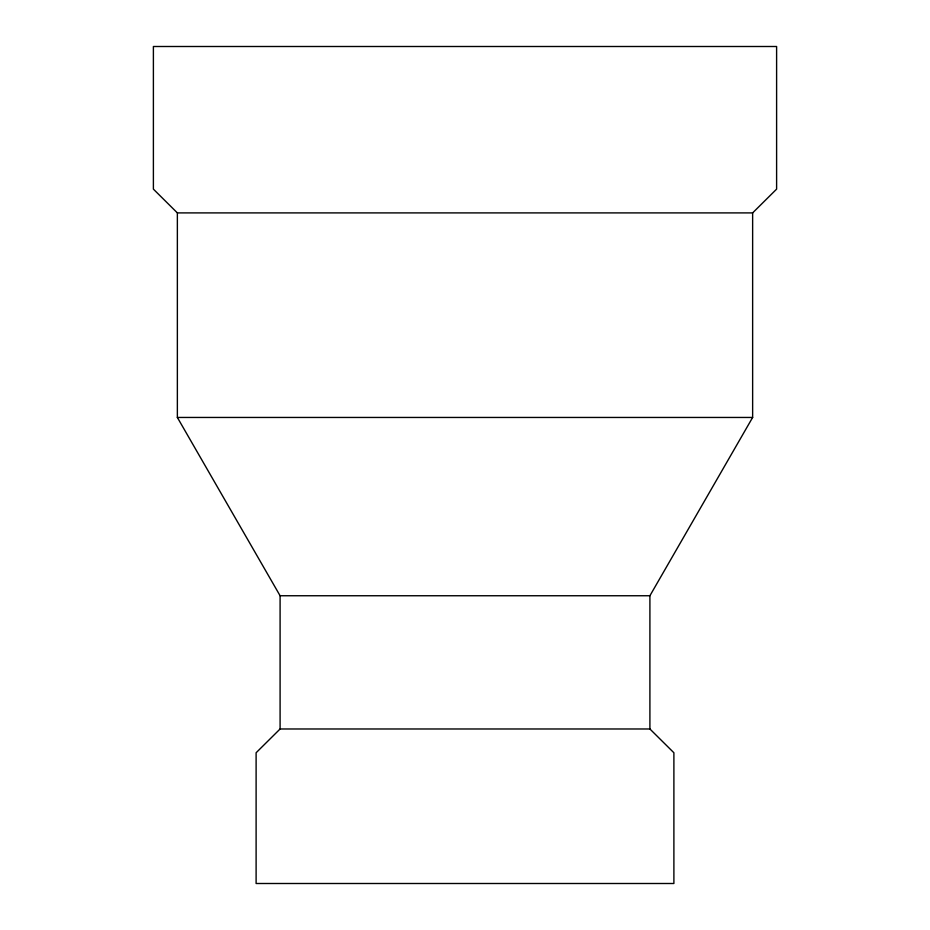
<?xml version="1.0" encoding="UTF-8"?>
<svg xmlns="http://www.w3.org/2000/svg" width="930" height="930" viewBox="0 0 930 930"><rect width="100%" height="100%" fill="white"/><g stroke="black" fill="none" stroke-linecap="round" stroke-linejoin="round"><path stroke-width="1.4" d="M280.093 728.981L649.907 728.981L673.89 752.754L673.89 883.5L256.11 883.5L256.11 752.754L280.093 728.981L280.093 595.746L177.363 417.454L177.363 212.9L153.392 189.127L153.392 46.5L776.608 46.5L776.608 189.127L752.637 212.9L177.363 212.9M649.907 728.981L649.907 595.746L752.637 417.454L752.637 212.9M177.363 417.454L752.637 417.454M280.093 595.746L649.907 595.746"/></g></svg>
